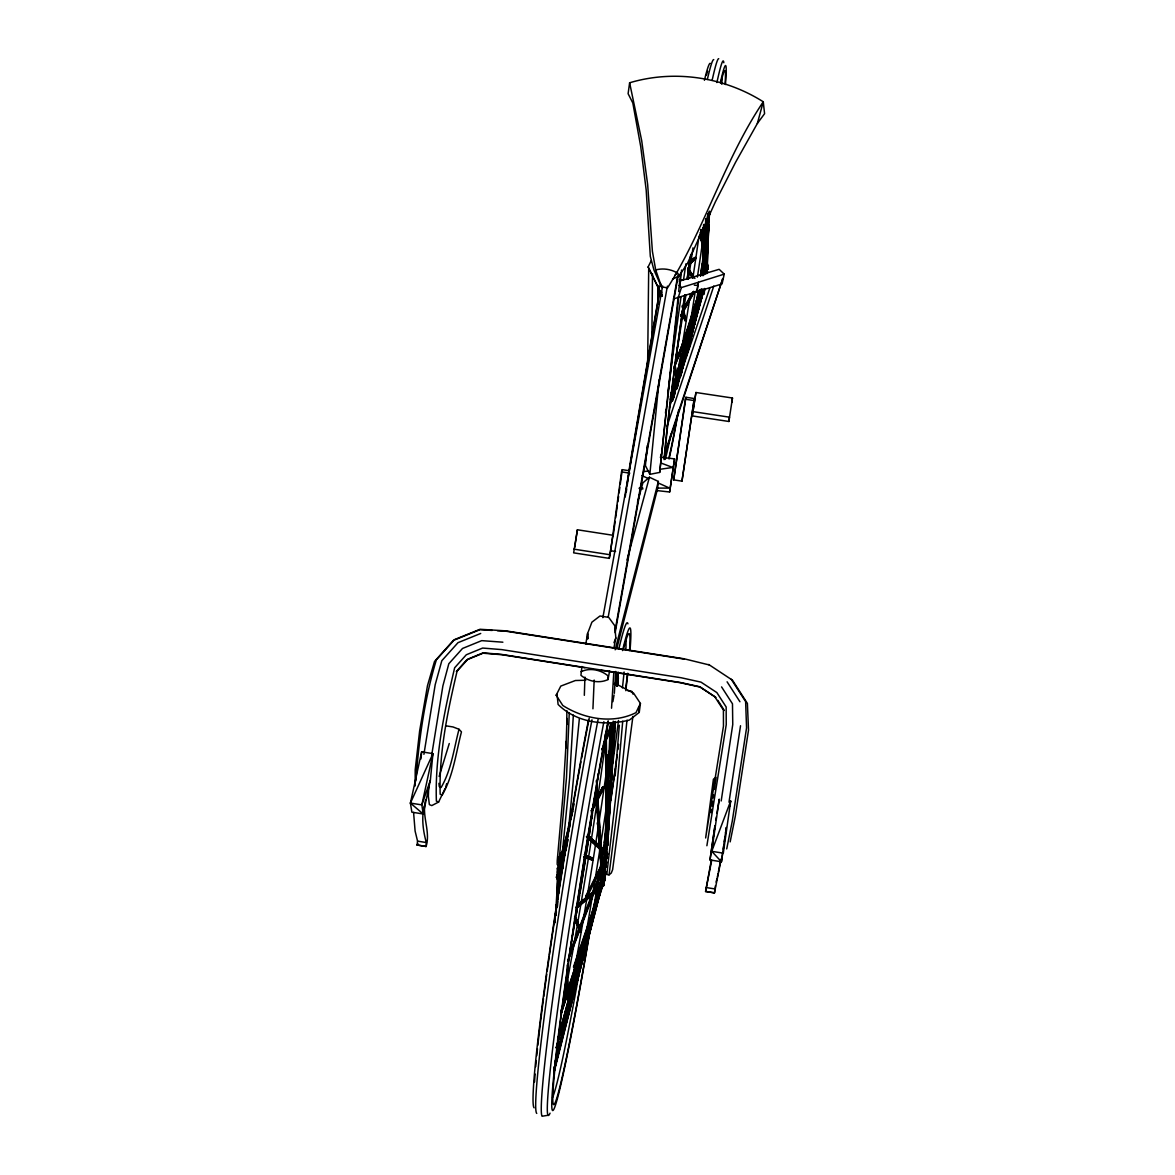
<?xml version="1.0" encoding="UTF-8"?>
<svg xmlns="http://www.w3.org/2000/svg" width="1175" height="1175" viewBox="0 0 1175 1175"><rect width="100%" height="100%" fill="white"/><g stroke="black" fill="none" stroke-linecap="round" stroke-linejoin="round"><path stroke-width="1.5" d="M608.048 766.276L608.048 755.261L606.858 756.377M557.332 897.906L557.288 868.09L558.933 867.796M557.758 1045.868L557.773 1040.418M557.934 1050.788L557.949 1039.875M558.257 879.869L559.036 868.472M557.626 899.242L557.64 895.644M557.655 892.031L557.684 883.027M557.802 1045.809L557.831 1040.301L606.579 861.995L605.712 861.804M657.133 490.592L669.618 492.002L674.582 458.882L660.277 457.207M558.198 879.869L558.272 868.957L557.391 868.766M566.864 710.611L566.761 724.578L566.952 718.468M606.843 819.254L606.887 815.597M607.945 766.247L608.048 755.261L608.562 755.98M657.985 296.702L658.059 287.596M658.147 304.105L658.308 285.877M647.616 366.13L648.688 269.428M651.831 339.707L652.507 273.848M557.464 906.601L557.538 901.196M569.273 712.755L566.482 777.777L559.065 861.451M609.267 558.375L612.968 535.271L577.395 529.778L573.635 552.852L609.267 558.375L610.853 549.592M706.733 250.745L706.851 245.252M707.188 228.772L707.453 215.965M707.365 246.192L706.792 273.628L707.482 246.207M707.732 227.891L707.996 215.098M707.071 272.6L707.144 268.943M707.218 265.286L707.864 234.192M707.938 230.535L708.29 214.085M577.395 529.778L574.648 547.594M704.53 266.417L704.75 257.296M704.927 249.996L705.676 218.991M705.191 247.778L705.573 231.328M705.661 227.671L705.881 218.535M705.676 250.128L706.425 219.005M706.601 249.952L706.748 244.459M707.144 227.994L707.379 218.844M706.748 254.432L706.983 245.281M707.159 237.952L707.262 234.295M707.394 228.802L707.717 215.994M707.938 227.921L708.261 215.128M425.629 799.896C421.311 815.744 430.858 831.298 426.084 846.514L417.096 845.001L417.551 841.138L415.098 831.033L413.571 812.439M581.933 666.519L580.935 675.302C588.117 681.441 599.323 683.762 607.989 679.561L609.619 670.881M587.441 638.789L587.603 633.516L591.892 622.177L599.97 615.994L608.709 617.36L614.775 625.746L615.832 637.922L613.864 648.336M705.367 225.732L704.721 247.617A201.689 6.257 -81.5 0 0 705.587 240.728M704.633 268.223L704.956 257.252M705.176 249.952L706.116 218.902M705.455 247.734L705.573 244.062M706.013 229.433L706.337 218.447M415.847 780.978C418.873 740.147 424.439 699.081 436.366 659.821L454.519 639.597L480.046 629.286L505.617 630.843L684.114 658.778L709.186 664.933M565.998 748.034L566.938 718.674M584.327 695.321L584.93 677.123M573.341 715.09L569.64 778.276L562.149 854.754M428.816 784.503L428.361 796.268L429.374 804.625L431.783 805.58L438.613 802.055L445.09 788.513M592.934 708.804L594.168 680.046M706.953 251.142L705.426 273.364M707.879 229.345L708.026 225.718M706.733 265.051L707.335 250.525M707.952 235.984L708.408 225.086M708.804 225.791L706.807 273.085L706.043 272.923L707.321 245.663M709.098 218.506L709.406 211.221M604.258 876.462L605.36 877.96L603.509 878.092L606.917 801.335M607.078 797.678L610.383 722.742M605.742 842.71L606.227 831.768M606.785 818.99L607.343 806.212M608.077 789.791L608.474 780.655M609.105 766.056L609.59 755.099M610.148 742.336L610.721 729.558M611.294 722.772L604.817 877.666L603.289 877.475M603.891 864.683L604.508 851.904M604.949 842.783L605.727 826.348M606.08 819.048L606.873 802.613M608.621 766.1L609.238 753.322M609.766 742.365L610.368 729.587M605.712 846.367L606.403 831.783M606.932 820.826L607.622 806.226M608.062 797.105L608.841 780.685M609.282 771.564L610.06 755.143M610.413 747.843L611.279 729.602M707.717 228.596L707.967 223.147M707.923 232.944L708.275 225.673M706.777 265.036L707.453 250.495M707.967 239.583L708.657 225.027M709.068 215.936L709.245 212.293M603.509 878.092L606.946 806.828M607.211 801.35L610.985 722.801M705.632 270.162L706.248 257.384L705.573 271.998M707.394 233.663L706.601 250.084L707.585 233.649M707.658 228.185L708.363 213.586M705.734 273.848L708.672 213.571L707.864 228.185M566.203 741.293L562.84 796.768L557.229 860.702L557.17 864.301L558.536 866.753M705.073 266.534L705.543 257.398M705.925 250.099L706.792 233.678M707.086 228.2L707.556 219.064L704.941 273.863L708.143 213.571M707.938 227.979L708.128 224.337M708.319 220.694L708.613 215.231M706.777 257.472L707.159 250.187L706.777 259.278M707.923 235.632L708.481 224.719M707.467 251.67L707.453 267.856L706.895 261.041M707.938 242.564L709.568 211.588M560.637 876.873L561.224 865.872L560.563 876.726M608.606 814.936L613.747 721.949M615.876 683.659L616.067 680.002M608.033 834.808L608.533 825.702M609.135 814.774L609.634 805.668M610.236 794.741L610.838 783.813M611.338 774.707L611.94 763.779M612.439 754.673L613.042 743.746M613.541 734.639L614.246 721.891L608.826 814.936M616.243 685.451L616.449 681.808M608.415 834.97L614.657 721.935M616.669 685.466L617.272 674.523M706.528 250.157L706.733 246.515M707.747 228.317L707.952 224.689M707.908 239.259L708.731 224.689M709.142 217.419L709.45 211.955M561.577 869.265L561.797 865.593M607.989 679.561L608.195 676.007C601.027 669.779 589.703 667.429 581.038 671.733M607.827 814.187L608.253 806.887M609.002 794.124L609.634 783.196M610.163 774.075L613.232 721.2M604.846 871.997L604.523 877.475L604.89 871.997M611.162 762.516L611.573 755.217M612.307 742.453L612.733 735.153M603.436 880.912L605.052 880.692L605.316 872.731M608.709 814.275L608.914 810.618M609.869 794.183L610.192 788.704M611.029 774.09L611.352 768.612M612.19 753.998L612.513 748.504M613.365 733.89L613.673 728.412M707.967 231.593L708.892 215.201M608.444 814.804L608.87 807.519M609.619 794.755L610.368 782.007M610.794 774.722L611.558 761.973M612.087 752.867L612.733 741.939M613.159 734.654L613.908 721.891M616.478 685.48L617.125 674.538M608.165 834.808L608.709 825.702M609.238 816.596L609.884 805.668M610.413 796.562L611.176 783.813M611.602 776.528L612.351 763.779M612.777 756.494L613.526 743.746M613.952 736.461L614.804 721.876M616.948 685.451L617.169 681.808M617.492 676.345L617.697 672.702M611.543 708.217L613.82 672.203M610.853 762.443L611.308 755.158M612.102 742.394L612.792 731.467M608.136 814.143L608.606 806.843M609.399 794.065L610.089 783.123M610.545 775.823L611.573 759.402M611.925 753.924L612.718 741.146M613.188 733.861L613.526 728.383M606.814 842.622L604.64 866.577L605.786 867.135L610.119 804.464M607.034 838.979L609.208 804.42M609.781 795.313L610.471 784.401M611.044 775.309L611.617 766.217M612.41 753.483L612.748 748.02M613.673 733.464L613.893 729.837M614.128 726.194L614.349 722.552M616.64 686.171L616.978 680.722M606.462 856.223L605.786 867.135L606.52 856.223M607.372 841.667L606.917 848.952L607.49 841.652M608.062 830.754L608.518 823.484M609.076 814.393L609.649 805.286M610.324 794.373L610.78 787.103M611.573 774.369L611.911 768.905M612.704 756.171L613.056 750.722M613.952 736.167L614.29 730.703M610.457 799L611.367 784.43M611.602 780.788L615.245 722.508M617.521 686.082L618.314 673.334M555.423 915.589L559.271 857.001L560.872 857.045L559.799 862.479L560.181 856.986M556.025 913.856L556.392 908.363M557.582 890.077L557.112 897.392L557.582 888.256M558.301 879.106L558.654 873.612M559.741 857.148L559.491 860.805L559.271 857.001M556.935 906.424L557.303 900.931L556.744 906.424M614.334 693.323L615.759 671.424M608.092 832.561L608.694 823.455M609.296 814.348L609.898 805.257M610.383 797.972L611.117 787.044M611.602 779.774L612.322 768.847M612.807 761.562L613.541 750.649M613.893 745.185L614.863 730.63M615.113 726.987L615.465 721.523M617.888 685.113L618.373 677.843M608.4 814.304L608.885 807.019M609.737 794.3L610.457 783.387M611.059 774.296L611.558 767.025M612.395 754.306L612.762 748.842M613.732 734.302L613.982 730.674M606.917 842.607L605.331 866.269L606.241 866.386M607.152 838.965L609.472 804.376M610.075 795.269L610.692 786.178M611.426 775.25L612.146 764.337M612.762 755.231L613.614 742.482M613.982 737.033L614.951 722.463M617.389 686.068L618.241 673.319M555.804 913.856L556.318 906.542M558.213 879.106L558.727 871.791M556.113 915.575L556.363 911.918M556.935 905.822L560.769 853.035M557.185 907.306L557.582 901.842M558.242 892.721L558.771 885.436M559.432 876.33L559.946 869.045M558.801 893.029L561.709 852.903M622.721 721.186L617.022 785.811L606.785 874.508L609.047 874.876L611.279 872.996L612.63 869.618L632.928 716.368M555.511 915.648L556.348 904.691M556.906 897.392L557.464 890.092M556.054 914.87L556.333 911.227M619.328 725.21L615.157 775.941M556.891 907.217L557.596 898.126M558.022 892.662L558.727 883.571M559.285 876.286L559.843 869.015M558.566 892.956L561.679 852.888M560.093 878.019L560.783 868.898M579.334 718.894L568.524 829.007M555.834 914.84L556.421 907.541M557.303 896.598L557.596 892.956M559.843 876.388L560.431 869.089M426.084 846.514L426.319 842.548C423.073 830.887 421.37 818.035 424.248 806.153M627.009 720.158L620.18 786.31L609.047 874.876M420.973 758.933L421.649 751.838L432.943 753.63L430.358 780.244L423.191 813.981L411.867 812.175L410.413 803.083L421.649 751.838M647.308 445.472L645.398 465.564L649.848 474.347L659.689 472.409L678.709 297.319M661.51 295.703L661.848 292.061M649.848 474.347L659.16 379.716M659.689 472.409L678.092 297.128M678.665 291.65L680.575 273.393M679.855 286.406L681.588 270.015M732.48 398.017L728.867 421.472L692.281 415.921L695.938 392.494L732.48 398.017L731.849 402.364M695.938 392.494L692.281 415.921M711.286 860.306L705.587 891.487L714.444 892.912L715.443 885.73M616.772 648.688L657.53 488.815L658.352 481.442L649.423 477.226L642.887 482.881L637.482 502.327M674.582 458.882L669.618 492.002M711.139 812.601L711.565 809.355M423.911 754.306L435.191 684.687L441.829 660.688L458 642.666L480.722 633.457M431.622 755.54L442.887 685.906L448.821 663.728L462.509 648.468L481.721 640.639L502.885 642.196M640.434 703.458L635.969 712.652C612.792 724.27 584.063 719.041 562.81 705.499L556.157 695.218L557.067 694.425L558.096 704.442C576.293 722.772 605.213 726.179 629.418 720.055L639.244 712.388L640.434 703.458L633.619 693.191L617.389 684.614L613.835 683.85M629.624 82.779L628.111 93.706L632.811 102.959L640.698 146.434L646.177 189.953L650.318 256.356L653.946 270.015L661.76 287.478A6.286 5.376 12.8 0 1 667.268 288.286C704.794 229.272 724.006 160.211 763.265 101.784A147.154 129.441 13 0 0 629.624 82.779L641.712 140.736L647.66 184.534L652.404 251.362L655.694 269.927L661.76 287.478M628.875 470.676L622.295 469.662L621.531 471.895L610.662 550.737L615.568 551.486M613.188 535.727L615.157 521.45M615.641 517.881L617.36 505.382M617.859 501.813L618.593 496.452M619.093 492.883L619.827 487.522M620.312 483.953L622.295 469.662M712.006 806.109L712.682 801.232M713.122 797.972L713.577 794.726M697.818 285.437L697.127 290.357L698.405 282.264L697.818 285.437L694.293 285.158M722.728 852.756L721.45 861.774L709.994 859.938L714.958 825.658L709.994 859.938M723.242 849.143L723.756 845.53M724.27 841.917L725.034 836.497M725.548 832.884L726.312 827.464L721.45 861.774L711.742 851.317L719.247 799.162L716.956 813.291M730.674 800.983L723.301 853.168L711.742 851.317L730.674 800.983L729.807 806.285M714.327 789.527L716.06 777.395L713.416 779.157L705.646 837.981L723.462 726.135L723.418 710.082L714.694 696.613L699.683 686.714L680.428 682.499L501.461 654.402L483.145 652.859L467.929 659.116L457.06 671.248C447.631 711.374 438.907 752.867 440.17 794.227L442.167 795.152C453.227 775.926 455.944 753.072 461.467 731.863L459.014 729.278L453.036 726.958L445.839 725.812M721.318 858.543L714.444 892.912M673.686 479.87L685.407 399.236L685.921 397.268L694.278 398.531L681.97 481.148L673.686 479.87L685.921 397.268M728.867 421.472L729.484 417.184L692.765 411.603M694.014 400.308L681.97 481.148M740.529 725.739L728.999 802.217M711.712 860.217L705.587 891.487M721.186 800.968L732.759 724.52L732.48 703.81L721.567 686.905M715.81 820.356L716.383 816.831M659.645 291.62L633.633 445.017A54.946 2.556 -81.3 0 0 628.405 476.962M659.645 290.431L633.883 441.345A62.172 2.893 -81.3 0 0 625.232 496.952M585.811 643.929L587.603 633.516L588.073 638.715M612.88 701.666L614.055 694.998M615.098 630.593L677.608 276.36M615.171 632.723L678.122 275.831M608.151 617.345L667.385 286.142M602.863 617.683L662.641 285.863M718.395 872.041L720.334 861.76M717.323 877.138L718.043 873.73M679.135 281.178L719.144 269.325L724.241 274.127L722.082 283.895L673.363 298.964M459.014 729.278C453.903 748.798 451.406 769.875 441.11 787.514L439.274 786.618L438.921 783.328M571.476 815.567L559.594 863.581L571.711 815.67M562.061 855.532L564.69 844.869L562.135 855.562M566.453 837.775L565.572 841.315L566.585 837.834M680.663 376.088L681.985 370.771L680.648 376.264M682.954 366.85L697.392 308.54M699.58 299.713L701.328 292.648M686.406 354.262L696.467 313.622M561.386 860.144L570.183 824.63M686.332 354.968L696.481 313.989M698.684 305.089L700.006 299.743M686.317 356.48L702.944 289.388L686.009 356.407M687.096 353.293L697.612 310.905M558.536 866.078L557.405 872.467M559.432 862.523L564.338 843.004M568.362 827.024L574.164 803.95M682.939 366.571L684.276 361.268M685.172 357.743L696.29 313.608L672.335 401.174L689.064 341.881M685.128 358.463L696.555 314.415L676.565 388.602M687.228 352.647L698.802 306.807M701.02 297.98L702.356 292.692M687.213 353.352L703.34 289.314M560.225 1044.457L553.924 1069.25L561.312 1040.007M562.032 1037.378L563.383 1032.061M564.279 1028.522L566.996 1017.902M570.139 1005.506L571.491 1000.189M572.401 996.65L575.104 986.031M576 982.476L584.107 950.604M585.018 947.065L586.81 939.985M588.616 932.906L594.932 908.113M597.634 897.48L602.143 879.781M554.233 1070.028L555.584 1064.726M556.48 1061.187L559.168 1050.582M560.078 1047.043L563.662 1032.898M565.909 1024.057L567.261 1018.74M569.508 1009.913L570.859 1004.596M571.755 1001.071L574.457 990.452M576.249 983.387L578.952 972.768M579.848 969.228L587.045 940.94M589.292 932.098L590.643 926.796M553.91 1072.922L588.572 936.769M589.468 933.229L602.525 881.955L589.204 933.2M604.773 873.113L603.421 878.415L605.507 872.952L604.567 871.982M615.171 649.804L658.352 481.442M555.261 1061.26L589.835 928.147M562.193 1037.452L574.178 990.363M575.104 986.809L581.419 963.236M582.007 960.21L587.383 940.264M553.792 1071.806L602.672 882.983M603.583 879.458L605.433 871.63L604.479 875.169M582.829 950.604L562.575 1028.257L583.211 950.795M583.755 947.079L585.591 940.015M590.188 922.375L591.568 917.073M594.785 904.721L596.166 899.433M597.091 895.893L598.472 890.606M563.442 1028.287L583.681 950.81M584.607 947.3L586.442 940.25M449.261 743.525L439.142 776.44M571.197 816.61L572.592 811.323M557.846 1050.435L580.714 963.647M581.64 960.107L585.37 945.934M555.408 1061.304L594.197 914.165M595.137 910.625L597.943 899.991M598.883 896.437L600.278 891.12M554.071 1068.413L561.533 1040.081M562.458 1036.541L601.629 887.757M604.435 877.138L605.83 871.821M676.668 388.176L696.378 313.916M676.991 388.763L678.401 383.461M681.676 371.094L683.086 365.792M685.422 356.95L697.597 310.993M681.162 374.252L702.753 292.854M597.062 896.51L598.457 891.223M584.151 947.285L586.031 940.235M685.862 357.038L702.988 293.456M570.888 816.698L572.783 809.663M626.995 560.005L649.423 477.226M676.991 388.249L702.709 292.839M557.508 1040.242L603.333 870.646M556.142 1047.88L563.75 1019.621M564.705 1016.096L567.084 1007.269M568.039 1003.729L571.858 989.6M572.798 986.075L578.996 963.118M579.951 959.578L581.375 954.276M584.709 941.924L586.134 936.622M588.043 929.557L592.802 911.903M593.757 908.363L602.32 876.579M556.509 1047.63L606.579 861.995L603.142 876.756M757.361 123.463L763.265 101.784L764.587 113.681L757.361 123.463L735.55 162.326L715.384 201.865L687.537 263.244L678.988 276.169L672.57 279.062M673.481 398.119L674.92 392.876L673.51 398.134M675.875 389.38L677.314 384.137M678.269 380.627L683.072 363.148M684.026 359.653L690.254 336.931M691.223 333.436L696.496 314.195M560.24 1029.976L577.145 968.259M587.779 929.454L592.611 911.829M593.566 908.304L598.398 890.665M556.318 1047.924L602.173 880.295M716.074 882.072L716.956 878.827M676.433 388.969L683.16 364.558M686.038 354.086L686.993 350.591M687.962 347.11L689.402 341.881M690.357 338.385L702.841 293.03L690.033 338.385M706.88 845.75L726.238 724.681L726.165 706.998L716.838 692.56L700.976 682.132L681.118 677.74L501.784 649.613L482.646 648.057L466.299 654.769L454.652 667.767C444.4 711.272 434.838 756.259 436.38 801.115L438.613 802.055M558.992 860.497L559.976 856.986M571.256 816.61L572.739 811.352M672.291 399.867L696.32 314.195M675.963 389.424L677.432 384.196M679.385 377.234L680.854 372.005M681.838 368.509L683.307 363.295M687.727 347.609L690.665 337.152M691.649 333.671L703.898 290.122M670.514 397.987L689.505 330.968M690.503 327.443L701.005 290.401L690.254 327.326M670.426 399.015L701.46 289.52M670.661 395.226L690.18 326.459M691.194 322.934L700.711 289.417M672.996 387.177L688.227 334.361M670.367 397.003L701.372 289.491M670.205 399.779L701.666 290.46M559.682 871.674L561.738 864.683M566.967 845.119L557.009 877.96L557.949 877.842M560.974 865.564L566.732 846.573M559.55 872.599L564.367 856.839M445.751 786.824L446.72 783.637M699.477 291.062L681.015 350.282L699.433 293.074M698.42 294.852L682.161 347.036L688.873 326.268M678.034 298.23L681.383 287.581L724.241 274.127M681.735 350.223L699.668 293.045M565.689 850.45L557.009 877.96L556.495 877.064L568.259 839.743M559.491 870.675L562.796 860.173M681.456 347.11L699.287 291.4M689.989 322.802L696.114 303.752M706.704 270.852L708.363 265.653L706.998 265.8L707.086 266.681M561.077 1013.026L566.086 997.443M569.42 987.044L589.439 924.681M593.889 910.816L597.781 898.684M561.165 1013.54L601.82 886.934L600.072 892.089M560.96 1010.941L598.075 895.673M563.413 1003.465L589.072 924.989M590.217 921.494L591.921 916.265M561.048 1011.44L598.942 895.556M561.327 1013.056L605.36 877.96M664.668 453.477L722.787 278.519L664.257 456.678M667.018 426.261L713.783 286.068M573.415 966.805L573.855 967.671L595.167 904.221L573.826 965.879M574.722 967.612L580.597 950.237M587.632 929.366L589.395 924.152M598.78 896.349L602.305 885.921L598.736 896.084M669.442 407.167L709.876 287.86M430.358 780.244L421.84 804.904L423.191 813.981L410.413 803.083L432.943 753.63L421.84 804.904L410.413 803.083M417.331 845.104L417.874 843.533M573.855 967.671L589.262 923.344M574.678 965.821L589.453 923.286M598.927 896.055L601.879 887.551M695.6 258.97L695.894 258.118L689.152 265.08M726.723 848.923L732.26 821.178L746.566 727.883L745.626 701.607L731.247 679.253M604.082 787.514L599.632 794.932L602.922 788.498L602.746 786.795L604.082 787.514L603.744 788.41L591.407 812.659M707.982 267.489L707.042 265.961L707.982 267.489L704.486 273.76M730.16 841.888L735.286 816.361L748.519 730.086L747.403 703.428L732.466 680.193L708.687 664.477M602.423 787.691L603.583 786.707L591.451 810.956M579.672 931.07L581.008 931.687L581.375 930.673L575.148 916.662M700.902 229.287L708.217 268.678L707.086 269.751L706.953 268.179L707.086 269.751L708.217 268.678L701.02 229.683M600.704 866.533L585.84 895.849L585.958 897.671L600.719 868.384M569.508 953.498L606.476 856.164M567.848 960.695L606.741 857.838L569.141 955.202M613.967 642.754L615.832 637.922M568.098 960.636L606.285 861.26M673.774 368.583L704.75 288.433L674.039 368.274M674.979 363.163L694.748 312.227M696.07 308.819L700.021 298.641M675.948 361.18L696.731 308.599M698.743 303.517L702.753 293.339L704.031 293.941L704.398 293.03L701.96 289.182M675.214 363.163L704.075 290.122M602.099 749.356L604.126 744.245M602.246 749.18L605.566 740.749M606.902 737.386L610.163 728.867M603.304 744.318L604.655 740.911M606.667 735.814L610.721 725.607M598.795 823.425L597.473 822.764L597.561 824.527M576.484 908.29L603.891 885.495L604.332 884.422L602.893 883.571M601.938 749.415L605.375 740.911M602.232 750.722L604.934 743.995M606.961 738.943L611.015 728.838M662.362 295.953L658.676 288.433L660.864 283.924M585.958 897.671L600.983 866.489M602.658 863.493L604.258 860.247M662.274 295.85L648.115 266.975L651.332 260.468M569.214 998.779L568.803 999.602L568.421 990.452M586.795 897.538L601.13 868.633M602.716 865.417L604.303 862.215M559.932 874.009L563.148 867.547M591.613 811.117L595.652 803.039L591.407 811M560.769 870.249L563.222 865.343M592.876 806.432L596.166 799.896M597.811 796.621L602.746 786.795L597.811 796.503M556.157 695.218L560.798 686.082L575.412 680.516L585.767 680.252M592.89 806.212L596.18 799.749M559.946 871.967L563.222 865.534M591.231 810.838L596.166 801.188M597.811 797.972L603.568 786.707M602.496 865.461L604.156 862.23M680.575 315.62L693.764 291.532L682.998 310.626M702.562 275.479L707.835 265.844L702.444 275.42M680.868 315.693L694.043 291.65M682.425 310.567L692.104 293.045M701.769 275.523L703.531 272.336M680.839 316.104L693.984 292.59M682.69 310.538L693.47 291.385M456.326 671.542L466.754 659.88L483.013 653.197L502.048 654.739L584.944 667.752M706.63 266.563L706.601 262.48M688.903 263.787L695.468 257.398L689.02 263.45M690.944 262.906L694.895 259.102L689.725 263.905M557.156 875.36L556.436 877.255L557.875 880.56M607.152 855.899L606.52 857.632M702.973 291.473L704.354 291.268L704.398 292.252L703.002 292.472M576.088 907.027L601.057 885.818M576.631 907.952L591.877 895.012M594.653 892.662L598.809 889.137M576.543 905.499L600.131 885.877M560.798 867.106L563.089 865.255M576.852 905.47L600.983 885.774M576 907.585L578.849 905.264M581.684 902.958L585.943 899.492M588.778 897.171L591.613 894.865M594.447 892.545L598.707 889.078M707.805 267.063L708.363 265.653M674.744 275.332L677.608 273.114L678.988 276.169M603.48 882.44L604.273 881.852L603.407 880.237M603.289 880.266L604.905 880.046M692.971 292.296L701.71 289.549M580.039 930.071L580.891 929.866L575.353 916.75M703.164 292.384L703.972 292.237L701.974 289.27M585.84 895.849L586.692 895.703M548.049 1115.266L542.086 1116.25A251.318 10.002 -80.9 0 1 556.039 974.868A251.318 10.002 -80.9 0 1 598.031 719.629M643.768 471.616L648.659 470.911M660.159 469.266L672.732 467.459L661.217 463.126M556.906 876.036L557.846 875.918M602.966 885.612L603.891 885.495M602.922 788.498L603.744 788.41M607.123 854.46L608.033 854.401M704.089 289.946L704.868 289.917M611.397 723.903L612.704 724.681M639.244 488.007L642.784 488.022M657.501 488.08L669.647 488.124L658.132 482.925M492.178 630.432L479.929 629.697L453.388 640.419L434.53 661.437L427.494 685.627L419.622 731.026L415.201 769.816L415.172 785.957M497.436 630.74L506.19 631.254L684.129 659.102M706.498 270.999L706.968 270.103M696.54 291.855L701.387 292.311M639.288 488.58L642.857 488.991M679.194 279.841L682.69 280.282M685.407 399.236L693.793 400.513M621.531 471.895L629.8 473.158M573.708 549.122L609.458 554.659M601.159 670.293L680.442 682.748L700.197 687.111L715.972 697.509M627.612 690.636L631.783 691.282L633.031 694.131M417.551 841.138L426.319 842.548M706.248 887.551L715.12 888.976M417.096 845.001L425.864 846.411M705.632 891.414L714.503 892.838M607.005 862.641L605.492 862.039M586.839 856.369L591.921 858.293L585.326 855.562M584.327 856.766L592.817 860.012M584.504 854.915L592.773 858.176L584.283 854.783M583.725 856.854L591.98 860.144M559.77 862.332L558.507 862.259M584.827 855.532L593.213 859.028M706.968 271.219L707.835 271.939L706.513 271.733M707.291 265.917L708.026 266.24M706.718 267.533L707.453 267.856L706.704 264.404M641.917 475.625L648.233 478.475M556.436 877.255L557.288 877.637M602.452 885.157L604.097 884.878L603.7 880.148M603.201 883.321L604.038 883.747M600.675 848.071L604.787 851.655M586.663 836.659L607.211 854.666M587.397 835.748L607.637 853.564L588.278 835.675M587.456 835.087L607.137 852.683L588.528 835.763M586.678 837.246L605.037 853.711M586.413 836.717L604.993 853.652M587.588 835.513L592.905 840.463M596.885 844.164L604.861 851.581M679.091 285.422L681.383 287.581M688.109 270.514L693.088 277.829M701.049 289.549L704.031 293.941M688.036 268.488L694.014 277.403M603.965 884.613L596.548 780.743M688.315 271.763L692.295 277.711M700.256 289.608L703.238 294.073L700.359 289.667M687.874 267.709L694.91 278.446M687.86 270.558L692.663 277.902M687.786 268.532L693.558 277.476M727.09 681.808L739.927 701.739M717.837 700.373L724.329 710.434M605.36 872.041L606.785 874.508M648.115 266.975L658.676 288.433M574.546 916.941L581.008 931.687M574.413 918.63L580.156 931.878L574.619 918.732M575.192 918.468L578.658 926.752M563.192 848.247L565.19 854.901M564.132 848.188L565.131 851.581M563.765 852.037L564.764 855.444M685.554 319.688L682.058 305.911M683.218 313.064L684.761 318.322L683.307 313.005M682.337 311.272L684.834 319.85L682.866 312.785M682.484 306.837L686.406 320.628M682.983 313.989L684.937 320.892M562.737 848.717L564.632 855.811M564.029 848.115L564.911 851.464M700.491 235.073L703.517 248.777M700.256 234.956L703.296 248.806M703.12 243.666L704.251 248.88M703.164 245.267L703.84 248.703M700.212 235.162L703.105 249.555M704.545 256.752L705.632 262.142M702.973 245.252L703.663 248.733M700.902 231.916L707.879 269.56M701.167 237.703L703.208 248.454M704.912 257.413L705.587 260.997M700.08 232.65L706.087 264.448L700.623 233.781M700.946 230.256L707.423 266.182M676.271 374.737L674.993 364.294L675.948 371.55M674.377 365.822L675.537 374.898M703.326 290.636L704.148 291.635L704.706 290.387M638.627 707.365L639.244 712.388M674.479 365.866L675.566 374.898M597.473 822.764L599.926 849.672M600.498 854.812L600.939 860.438M599.837 838.788L600.337 844.193M601.012 851.376L601.85 860.364L600.983 847.586M597.84 828.096L601.306 870.895M601.585 874.464L602.026 879.811M599.705 840.58L600.043 844.032M600.91 854.754L601.292 860.379M596.283 787.544L603.539 885.553M595.71 792.949L602.584 885.73L600.131 849.437M596.415 780.538L599.632 827.655M599.867 831.283L600.733 843.973A233.766 8.695 -80.9 0 0 606.946 803.186M602.217 865.711L602.834 874.773M595.945 787.735L599.882 845.809M567.349 964.851L568.274 986.794M567.54 990.584L566.864 974.075L567.584 990.922M567.701 994.241L567.922 999.749L567.731 994.256M567.54 965.204L567.731 970.697M568.465 990.789L568.671 996.283M606.285 734.169L607.651 845.486M606.843 794.755L607.475 845.897M605.36 734.067L606.388 818.197M606.535 831.004L606.697 843.812L606.697 831.048M703.707 225.703L704.075 274.847M703.575 224.513L703.884 266.417M702.929 227.524L703.267 274.95M606.887 754.703L607.548 845.912M606.021 734.228L606.608 818.255M606.241 794.873L606.418 818.637M704.178 224.895L704.442 274.172M703.884 224.587L704.001 266.446M703.238 227.612L703.223 275.64M720.789 82.911A201.689 6.257 -81.5 0 1 725.137 83.175M709.627 212.425A201.689 6.257 -81.5 0 1 709.113 216.038M707.835 225.101A201.689 6.257 -81.5 0 1 707.335 228.552M703.282 256.488A201.689 6.257 -81.5 0 1 700.388 275.861M697.994 291.62A201.689 6.257 -81.5 0 1 696.643 300.345M694.498 314.195A201.689 6.257 -81.5 0 1 691.414 333.612M690.841 337.152A201.689 6.257 -81.5 0 1 688.858 349.313M677.784 413.776A201.689 6.257 -81.5 0 1 668.986 457.663M664.653 457.78A201.689 6.257 -81.5 0 1 684.937 294.822M687.243 279.107A201.689 6.257 -81.5 0 1 690.915 254.755M720.393 82.617A206.741 6.418 -81.5 0 1 725.43 84.527M709.862 211.764A206.741 6.418 -81.5 0 1 709.113 217.008M702.4 263.303A206.741 6.418 -81.5 0 1 700.506 275.919M694.484 315.12A206.741 6.418 -81.5 0 1 693.647 320.364M691.032 336.799A206.741 6.418 -81.5 0 1 689.005 349.298M678.709 409.767A206.741 6.418 -81.5 0 1 669.074 458.999M664.066 459.645A206.741 6.418 -81.5 0 1 684.673 295.292M687.023 279.327A206.741 6.418 -81.5 0 1 690.783 254.299M704.427 80.297A206.683 7.902 -81.5 0 1 710.214 63.347M706.41 75.156A201.63 7.711 -81.5 0 1 707.673 71.308M716.897 82.558A210.824 6.83 -81.5 0 1 723.815 62.745M660.82 457.971A210.824 6.83 -81.5 0 1 661.128 454.226M665.476 413.115A210.824 6.83 -81.5 0 1 665.902 409.546M667.841 393.772A210.824 6.83 -81.5 0 1 668.692 387.03M669.118 383.579A210.824 6.83 -81.5 0 1 681.001 297.143M683.571 279.577A210.824 6.83 -81.5 0 1 685.921 263.832M721.964 77.579A197.591 6.404 -81.5 0 1 721.817 84.306M704.941 225.6A197.591 6.404 -81.5 0 1 703.135 238.202M702.092 245.472A197.591 6.404 -81.5 0 1 697.392 277.138M694.998 292.898A197.591 6.404 -81.5 0 1 690.518 321.583M688.55 333.847A197.591 6.404 -81.5 0 1 684.878 356.348M670.954 434.016A197.591 6.404 -81.5 0 1 665.212 459.396M699.037 236.013A196.019 6.786 -81.5 0 1 692.912 277.682M690.43 293.926A196.019 6.786 -81.5 0 1 673.099 398.589M693 247.852A197.562 7.285 -81.5 0 1 688.344 279.327M685.906 295.248A197.562 7.285 -81.5 0 1 683.38 311.463M682.543 316.78A197.562 7.285 -81.5 0 1 675.419 360.284M707.365 79.445A210.795 7.77 -81.5 0 1 713.754 59.646M712.123 80.355A212.367 7.358 -81.5 0 1 718.748 58.75M550.047 1113.166A249.482 9.283 -80.9 0 1 559.682 994.344A249.482 9.283 -80.9 0 1 603.877 721.7M618.902 648.644A249.482 9.283 -80.9 0 1 627.935 623.837M622.53 650.597A244.635 8.724 -80.9 0 1 630.094 649.393M627.788 673.246A244.635 8.724 -80.9 0 1 625.79 690.694M615.45 768.465A244.635 8.724 -80.9 0 1 609.326 810.221M604.934 838.965A244.635 8.724 -80.9 0 1 604.376 842.519M603.539 847.88A244.635 8.724 -80.9 0 1 601.571 860.394M600.146 869.338A244.635 8.724 -80.9 0 1 599.573 872.937M599 876.535A244.635 8.724 -80.9 0 1 595.798 896.275M589.879 931.746A244.635 8.724 -80.9 0 1 552.808 1085.817A244.635 8.724 -80.9 0 1 608.048 721.009M615.259 684.026A244.635 8.724 -80.9 0 1 617.595 672.79M623.587 648.673A238.642 8.504 -80.9 0 1 629.521 650.568M627.332 674.597A238.642 8.504 -80.9 0 1 625.746 688.726M618.637 744.333A238.642 8.504 -80.9 0 1 617.918 749.621M617.169 754.967A238.642 8.504 -80.9 0 1 610.559 800.763M609.766 806.079A238.642 8.504 -80.9 0 1 609.238 809.648M605.742 832.59A238.642 8.504 -80.9 0 1 601.38 860.511M601.101 862.259A238.642 8.504 -80.9 0 1 600.263 867.502M599.705 871.013A238.642 8.504 -80.9 0 1 593.434 909.538M589.072 935.476A238.642 8.504 -80.9 0 1 554.027 1078.077A238.642 8.504 -80.9 0 1 608.312 721.288M615.612 684.232A238.642 8.504 -80.9 0 1 618.168 672.085M598.295 773.4A238.554 10.472 -80.8 0 1 596.489 786.016M595.475 792.963A238.554 10.472 -80.8 0 1 593.918 803.553M593.39 807.107A238.554 10.472 -80.8 0 1 585.796 856.223M585.517 857.956A238.554 10.472 -80.8 0 1 569.904 950.56M568.656 957.522A238.554 10.472 -80.8 0 1 568.039 960.974M534.552 1082.043A238.554 10.472 -80.8 0 1 535.11 1074.023M535.712 1066.636A238.554 10.472 -80.8 0 1 536.27 1060.57M536.755 1055.723A238.554 10.472 -80.8 0 1 537.46 1048.849M537.842 1045.251A238.554 10.472 -80.8 0 1 543.496 998.574M543.746 996.694A238.554 10.472 -80.8 0 1 546.727 974.457M547.227 970.902A238.554 10.472 -80.8 0 1 549.268 956.406M549.503 954.717A238.554 10.472 -80.8 0 1 570.404 821.442M570.712 819.665A238.554 10.472 -80.8 0 1 580.92 761.826M581.566 758.33A238.554 10.472 -80.8 0 1 589.204 718.263M592.406 815.024A244.562 10.737 -80.8 0 1 591.847 818.696M591.304 822.28A244.562 10.737 -80.8 0 1 590.775 825.79M590.232 829.33A244.562 10.737 -80.8 0 1 589.395 834.647M588.851 838.216A244.562 10.737 -80.8 0 1 586.031 856.076M585.752 857.853A244.562 10.737 -80.8 0 1 579.907 893.705M579.613 895.497A244.562 10.737 -80.8 0 1 577.821 906.175M577.219 909.729A244.562 10.737 -80.8 0 1 576.617 913.283M534.111 1107.819A244.562 10.737 -80.8 0 1 547.183 968.641A244.562 10.737 -80.8 0 1 588.513 719.79M536.769 1113.401A249.438 10.56 -80.8 0 1 550.15 972.973A249.438 10.56 -80.8 0 1 591.98 719.834M625.805 639.611A233.766 8.695 -80.9 0 1 625.849 649.907M624.101 672.041A233.766 8.695 -80.9 0 1 622.427 687.904M618.505 720.422A233.766 8.695 -80.9 0 1 612.733 763.236M599.896 849.305A233.766 8.695 -80.9 0 1 592.641 894.483M592.347 896.275A233.766 8.695 -80.9 0 1 586.369 931.951M580.053 968.156A233.766 8.695 -80.9 0 1 552.558 1097.435M618.358 676.668A231.886 9.209 -80.9 0 1 617.507 684.908M612.146 729.704A231.886 9.209 -80.9 0 1 610.53 741.924M609.311 750.972A231.886 9.209 -80.9 0 1 608.562 756.48M605.683 776.91A231.886 9.209 -80.9 0 1 598.765 823.763M598.222 827.273A231.886 9.209 -80.9 0 1 587.397 895.262M586.81 898.816A231.886 9.209 -80.9 0 1 576.058 961.282M575.104 966.599A231.886 9.209 -80.9 0 1 569.875 995.049M563.559 1027.655A231.886 9.209 -80.9 0 1 561.665 1037.011M555.613 1065.049A231.886 9.209 -80.9 0 1 554.159 1071.262M607.813 724.549A233.722 9.885 -80.8 0 1 606.932 731.408M605.287 743.878A233.722 9.885 -80.8 0 1 598.148 794.711M596.871 803.362A233.722 9.885 -80.8 0 1 588.66 856.737M588.367 858.543A233.722 9.885 -80.8 0 1 568.01 977.497M567.011 982.902A233.722 9.885 -80.8 0 1 563.339 1002.275M561.635 1011.058A233.722 9.885 -80.8 0 1 560.96 1014.495M655.694 269.927A24.895 21.297 12.8 0 1 677.608 273.114M626.246 492.252A54.946 2.556 -81.3 0 1 626.686 488.947M627.171 485.554A54.946 2.556 -81.3 0 1 628.155 478.68M557.038 1045.486L557.023 1050.949L557.082 1045.5M605.11 857.309L604.538 870.087L605.184 857.324M555.173 919.261L554.938 922.918L555.232 919.291M559.579 866.137L558.859 877.123L559.55 866.137M602.158 876.491L599.397 887.081L602.261 876.565M560.842 854.959L558.903 861.995L560.872 854.959M605.154 876.535L603.48 881.735L605.154 876.535M694.748 257.531L689.49 262.554L694.748 257.531M557.464 876.785L556.73 877.417L557.479 876.785"/></g></svg>
